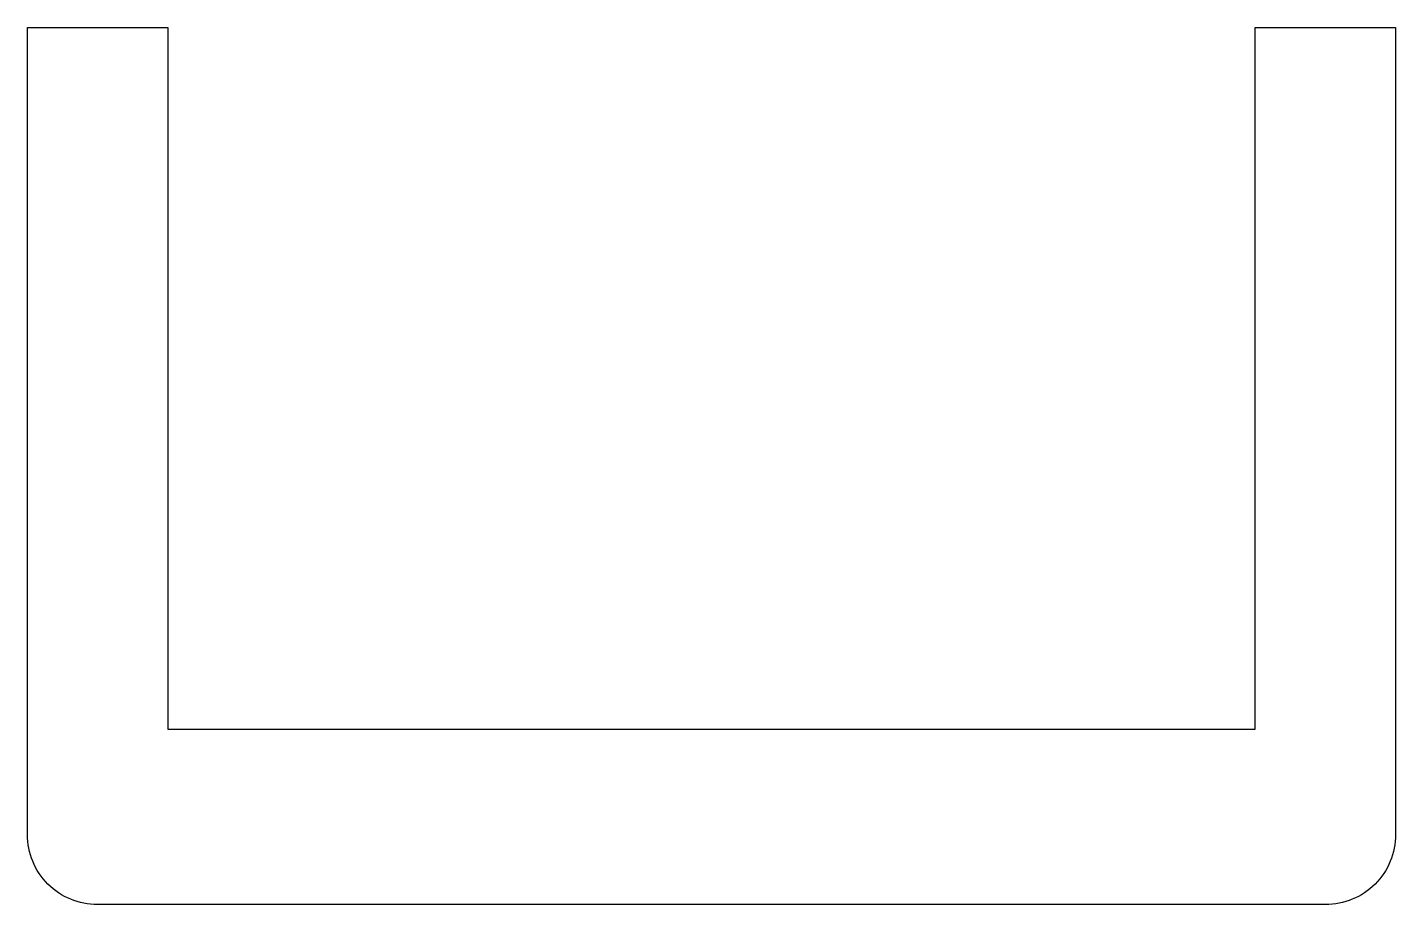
# Model space of a CAD drawing. Extents: x 837 to 876, y 547.6 to 572.6.
import ezdxf

# ---------------------------------------------------------------- set-up
doc = ezdxf.new("R2010")
doc.units = 0
doc.layers.get('0').update_dxf_attribs({"linetype": 'CONTINUOUS'})

msp = doc.modelspace()

# ---------------------------------------------------------------- linework, layer by layer
msp.add_lwpolyline([(873.982, 547.565), (838.982, 547.565, -0.414214), (836.982, 549.565), (836.982, 572.565), (840.982, 572.565), (840.982, 552.565), (871.982, 552.565), (871.982, 572.565), (875.982, 572.565), (875.982, 549.565, -0.414214)], format="xyb", close=True)

doc.saveas('drawing.dxf')
